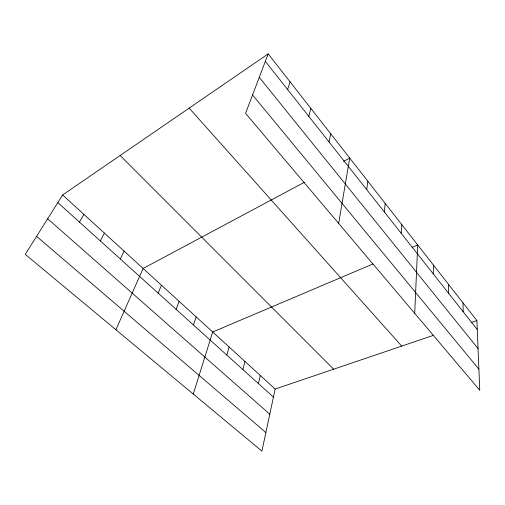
<?xml version="1.0" encoding="UTF-8"?>
<svg xmlns="http://www.w3.org/2000/svg" width="505" height="505" viewBox="0 0 505 505"><rect width="100%" height="100%" fill="white"/><g stroke="black" fill="none" stroke-linecap="round" stroke-linejoin="round"><path stroke-width="0.76" d="M433.265 273.874L433.441 265.068M414.706 313.334L417.717 244.969L412.042 247.381M401.185 233.272L401.797 224.624M384.337 211.942L385.189 203.401M366.731 189.659L367.842 181.238M338.659 223.418L349.719 158.071L343.52 161.379M329.033 141.943L330.75 133.831M433.789 335.232L275.156 389.033L261.912 451.123L25.25 254.368L62.633 194.968L268.193 53.877L476.903 320.612L479.75 390.232L245.563 113.347L268.193 53.877M258.409 383.579L260.321 375.486M242.88 369.565L244.982 361.479M308.826 116.371L310.884 108.442M226.808 355.065L229.112 346.992M193.264 394.051L212.693 332L372.955 263.97M287.629 89.53L290.053 81.823M193.453 324.967L196.199 316.938M176.144 309.35L179.13 301.346M158.204 293.165L161.448 285.199M115.916 329.746L143.123 268.471L304.307 182.33M120.31 258.97L124.116 251.111M100.28 240.898L104.396 233.108M79.468 222.118L83.912 214.404M471.083 322.581L476.903 320.612M36.587 236.353L265.876 432.533M47.653 218.772L269.79 414.188M57.829 202.593L273.426 397.132M62.633 194.968L275.156 389.033M120.133 155.502L333.653 369.193M189.16 108.127L401.715 346.108M252.55 94.978L478.885 369.149M259.267 77.334L478.046 348.551M265.352 61.339L477.269 329.569M462.997 302.842L463.199 311.762M448.522 284.34L448.541 293.209"/></g></svg>
